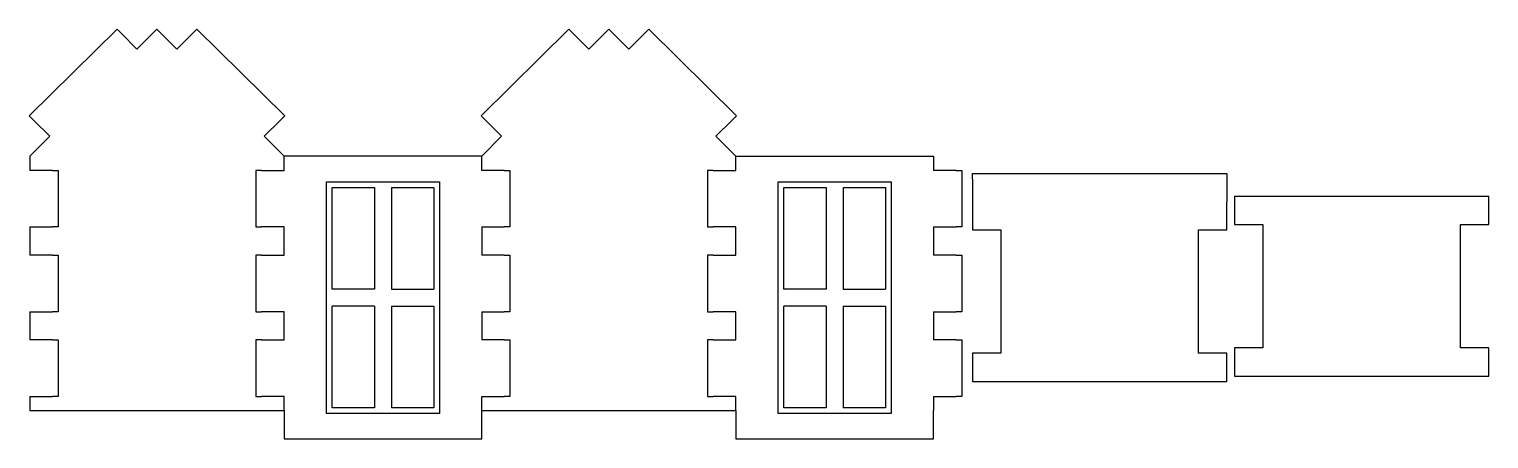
# Model space of a CAD drawing. Header units: millimetres. Extents: x 2702 to 2960, y 1379 to 1452.
import ezdxf

# ---------------------------------------------------------------- set-up
doc = ezdxf.new("R2010")
doc.units = ezdxf.units.MM

msp = doc.modelspace()

# ---------------------------------------------------------------- linework, layer by layer
for points in [[(2718.26, 1451.27), (2717.55, 1451.98), (2702, 1436.67)], [(2721.08, 1448.44), (2718.26, 1451.27)], [(2721.08, 1448.44), (2724.62, 1451.98)], [(2728.15, 1448.44), (2724.62, 1451.98)], [(2728.15, 1448.44), (2730.98, 1451.27)], [(2730.98, 1451.27), (2731.69, 1451.98), (2747.24, 1436.67)], [(2798.26, 1451.27), (2797.55, 1451.98), (2782, 1436.67)], [(2801.08, 1448.44), (2798.26, 1451.27)], [(2801.08, 1448.44), (2804.62, 1451.98)], [(2808.15, 1448.44), (2804.62, 1451.98)], [(2808.15, 1448.44), (2810.98, 1451.27)], [(2810.98, 1451.27), (2811.69, 1451.98), (2827.24, 1436.67)], [(2702.83, 1435.84), (2702, 1436.67)], [(2705.65, 1433.02), (2702.83, 1435.84)], [(2743.58, 1433.02), (2746.41, 1435.84)], [(2746.41, 1435.84), (2747.24, 1436.67)], [(2782.83, 1435.84), (2782, 1436.67)], [(2785.65, 1433.02), (2782.83, 1435.84)], [(2823.58, 1433.02), (2826.41, 1435.84)], [(2826.41, 1435.84), (2827.24, 1436.67)], [(2702.12, 1429.48), (2705.65, 1433.02)], [(2747.12, 1429.48), (2743.58, 1433.02)], [(2782.12, 1429.48), (2785.65, 1433.02)], [(2827.12, 1429.48), (2823.58, 1433.02)], [(2702.12, 1429.48), (2702.12, 1426.98)], [(2747.12, 1426.98), (2747.12, 1429.48)], [(2782.12, 1426.98), (2782.12, 1429.48), (2747.12, 1429.48)], [(2827.12, 1429.48), (2862.12, 1429.48), (2862.12, 1426.98)], [(2827.12, 1426.98), (2827.12, 1429.48)], [(2706.12, 1426.98), (2702.12, 1426.98)], [(2706.12, 1426.98), (2707.12, 1426.98), (2707.12, 1416.98), (2706.12, 1416.98)], [(2743.12, 1426.98), (2742.12, 1426.98), (2742.12, 1416.98), (2743.12, 1416.98)], [(2743.12, 1426.98), (2747.12, 1426.98)], [(2786.12, 1426.98), (2782.12, 1426.98)], [(2786.12, 1426.98), (2787.12, 1426.98), (2787.12, 1416.98), (2786.12, 1416.98)], [(2823.12, 1426.98), (2822.12, 1426.98), (2822.12, 1416.98), (2823.12, 1416.98)], [(2823.12, 1426.98), (2827.12, 1426.98)], [(2866.12, 1426.98), (2862.12, 1426.98)], [(2866.12, 1426.98), (2867.12, 1426.98), (2867.12, 1416.98), (2866.12, 1416.98)], [(2755.62, 1405.98), (2755.62, 1423.98), (2763.12, 1423.98)], [(2763.12, 1423.98), (2763.12, 1405.98)], [(2766.12, 1423.98), (2773.62, 1423.98), (2773.62, 1405.98)], [(2766.12, 1423.98), (2766.12, 1405.98)], [(2835.62, 1405.98), (2835.62, 1423.98), (2843.12, 1423.98)], [(2843.12, 1423.98), (2843.12, 1405.98)], [(2846.12, 1423.98), (2853.62, 1423.98), (2853.62, 1405.98)], [(2846.12, 1423.98), (2846.12, 1405.98)], [(2869.02, 1425.45), (2869.02, 1426.45)], [(2869.02, 1426.45), (2914.02, 1426.45)], [(2869.02, 1425.45), (2869.02, 1421.45)], [(2914.02, 1426.45), (2914.02, 1425.45)], [(2914.02, 1425.45), (2914.02, 1421.45)], [(2869.02, 1421.45), (2869.02, 1416.45)], [(2914.02, 1416.45), (2914.02, 1421.45)], [(2915.43, 1422.4), (2915.43, 1417.4)], [(2915.43, 1422.4), (2960.43, 1422.4)], [(2960.43, 1417.4), (2960.43, 1422.4)], [(2702.12, 1416.98), (2706.12, 1416.98)], [(2702.12, 1416.98), (2702.12, 1411.98)], [(2747.12, 1416.98), (2743.12, 1416.98)], [(2747.12, 1411.98), (2747.12, 1416.98)], [(2782.12, 1416.98), (2782.12, 1411.98)], [(2782.12, 1416.98), (2786.12, 1416.98)], [(2827.12, 1416.98), (2823.12, 1416.98)], [(2827.12, 1411.98), (2827.12, 1416.98)], [(2862.12, 1416.98), (2866.12, 1416.98)], [(2862.12, 1416.98), (2862.12, 1411.98)], [(2869.02, 1416.45), (2874.02, 1416.45)], [(2874.02, 1416.45), (2874.02, 1394.63)], [(2909.02, 1416.45), (2914.02, 1416.45)], [(2909.02, 1394.63), (2909.02, 1416.45)], [(2915.43, 1417.4), (2920.43, 1417.4)], [(2920.43, 1417.4), (2920.43, 1395.58)], [(2955.43, 1417.4), (2960.43, 1417.4)], [(2955.43, 1395.58), (2955.43, 1417.4)], [(2706.12, 1411.98), (2702.12, 1411.98)], [(2706.12, 1411.98), (2707.12, 1411.98), (2707.12, 1401.98), (2706.12, 1401.98)], [(2743.12, 1411.98), (2742.12, 1411.98), (2742.12, 1401.98), (2743.12, 1401.98)], [(2743.12, 1411.98), (2743.12, 1411.98), (2747.12, 1411.98)], [(2786.12, 1411.98), (2782.12, 1411.98)], [(2786.12, 1411.98), (2787.12, 1411.98), (2787.12, 1401.98), (2786.12, 1401.98)], [(2823.12, 1411.98), (2822.12, 1411.98), (2822.12, 1401.98), (2823.12, 1401.98)], [(2823.12, 1411.98), (2823.12, 1411.98), (2827.12, 1411.98)], [(2866.12, 1411.98), (2866.12, 1411.98), (2862.12, 1411.98)], [(2866.12, 1411.98), (2867.12, 1411.98), (2867.12, 1401.98), (2866.12, 1401.98)], [(2763.12, 1405.98), (2755.62, 1405.98)], [(2766.12, 1405.98), (2773.62, 1405.98)], [(2843.12, 1405.98), (2835.62, 1405.98)], [(2846.12, 1405.98), (2853.62, 1405.98)], [(2702.12, 1401.98), (2706.12, 1401.98)], [(2702.12, 1401.98), (2702.12, 1396.98)], [(2747.12, 1401.98), (2743.12, 1401.98)], [(2747.12, 1396.98), (2747.12, 1401.98)], [(2763.12, 1384.98), (2755.62, 1384.98), (2755.62, 1402.98)], [(2763.12, 1402.98), (2755.62, 1402.98)], [(2763.12, 1402.98), (2763.12, 1384.98)], [(2773.62, 1402.98), (2773.62, 1384.98), (2766.12, 1384.98)], [(2766.12, 1402.98), (2766.12, 1384.98)], [(2766.12, 1402.98), (2773.62, 1402.98)], [(2782.12, 1401.98), (2782.12, 1396.98)], [(2782.12, 1401.98), (2786.12, 1401.98)], [(2827.12, 1401.98), (2823.12, 1401.98)], [(2827.12, 1396.98), (2827.12, 1401.98)], [(2843.12, 1384.98), (2835.62, 1384.98), (2835.62, 1402.98)], [(2843.12, 1402.98), (2835.62, 1402.98)], [(2843.12, 1402.98), (2843.12, 1384.98)], [(2853.62, 1402.98), (2853.62, 1384.98), (2846.12, 1384.98)], [(2846.12, 1402.98), (2846.12, 1384.98)], [(2846.12, 1402.98), (2853.62, 1402.98)], [(2862.12, 1401.98), (2866.12, 1401.98)], [(2862.12, 1401.98), (2862.12, 1396.98)], [(2706.12, 1396.98), (2702.12, 1396.98)], [(2706.12, 1396.98), (2707.12, 1396.98), (2707.12, 1386.98), (2706.12, 1386.98)], [(2743.12, 1396.98), (2742.12, 1396.98), (2742.12, 1386.98), (2743.12, 1386.98)], [(2743.12, 1396.98), (2743.12, 1396.98), (2747.12, 1396.98)], [(2786.12, 1396.98), (2782.12, 1396.98)], [(2786.12, 1396.98), (2787.12, 1396.98), (2787.12, 1386.98), (2786.12, 1386.98)], [(2823.12, 1396.98), (2822.12, 1396.98), (2822.12, 1386.98), (2823.12, 1386.98)], [(2823.12, 1396.98), (2823.12, 1396.98), (2827.12, 1396.98)], [(2866.12, 1396.98), (2866.12, 1396.98), (2862.12, 1396.98)], [(2866.12, 1396.98), (2867.12, 1396.98), (2867.12, 1386.98), (2866.12, 1386.98)], [(2915.43, 1395.58), (2915.43, 1390.58)], [(2920.43, 1395.58), (2915.43, 1395.58)], [(2960.43, 1395.58), (2955.43, 1395.58)], [(2960.43, 1390.58), (2960.43, 1395.58)], [(2869.02, 1394.63), (2869.02, 1389.63)], [(2874.02, 1394.63), (2869.02, 1394.63)], [(2914.02, 1394.63), (2909.02, 1394.63)], [(2914.02, 1389.63), (2914.02, 1394.63)], [(2915.43, 1390.58), (2960.43, 1390.58)], [(2869.02, 1389.63), (2914.02, 1389.63)], [(2702.12, 1386.98), (2706.12, 1386.98)], [(2702.12, 1386.98), (2702.12, 1384.48)], [(2742.12, 1384.48), (2747.12, 1384.48), (2747.12, 1386.98)], [(2747.12, 1386.98), (2743.12, 1386.98)], [(2782.12, 1384.48), (2782.12, 1386.98)], [(2782.12, 1386.98), (2786.12, 1386.98)], [(2822.12, 1384.48), (2827.12, 1384.48), (2827.12, 1386.98)], [(2827.12, 1386.98), (2823.12, 1386.98)], [(2862.12, 1386.98), (2866.12, 1386.98)], [(2862.12, 1386.98), (2862.12, 1384.48)], [(2702.12, 1384.48), (2707.12, 1384.48)], [(2707.12, 1384.48), (2742.12, 1384.48)], [(2747.12, 1384.48), (2747.12, 1379.48), (2782.12, 1379.48), (2782.12, 1384.48)], [(2782.12, 1384.48), (2787.12, 1384.48)], [(2787.12, 1384.48), (2822.12, 1384.48)], [(2827.12, 1384.48), (2827.12, 1379.48), (2862.12, 1379.48), (2862.12, 1384.48)]]:
    msp.add_lwpolyline(points)
at = {"color": 5}
for points in [[(2764.62, 1424.98), (2774.62, 1424.98), (2774.62, 1383.98), (2764.62, 1383.98), (2754.62, 1383.98), (2754.62, 1424.98)], [(2844.62, 1424.98), (2854.62, 1424.98), (2854.62, 1383.98), (2844.62, 1383.98), (2834.62, 1383.98), (2834.62, 1424.98)]]:
    msp.add_lwpolyline(points, close=True, dxfattribs=at)

doc.saveas('drawing.dxf')
